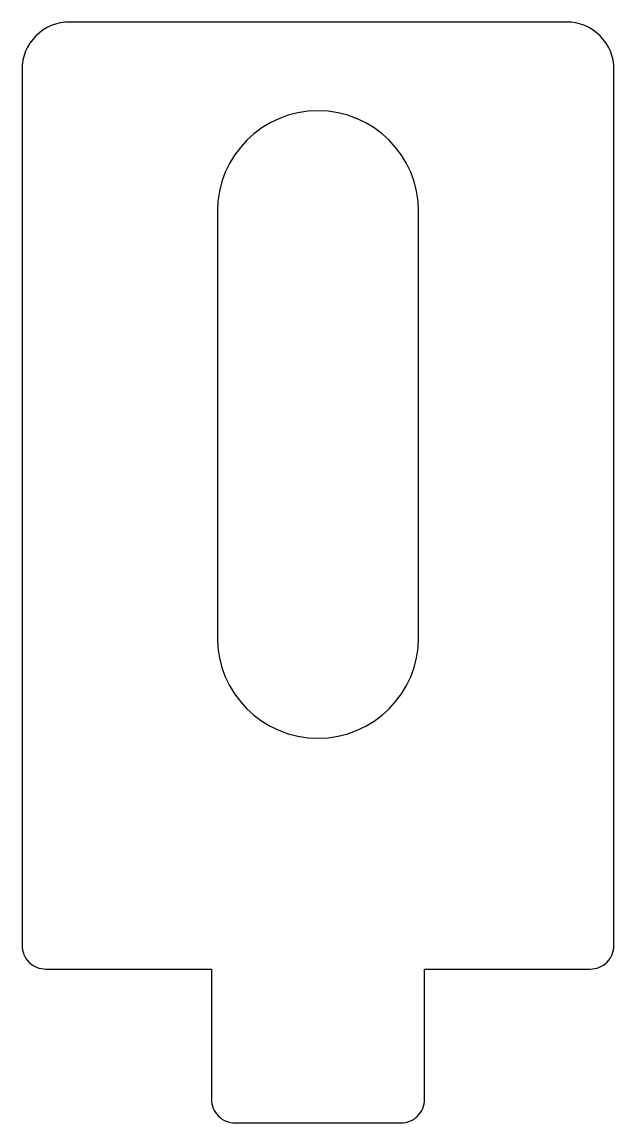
# Model space of a CAD drawing. Extents: x -12.5 to 12.5, y -26.5 to 20.
import ezdxf

# ---------------------------------------------------------------- set-up
doc = ezdxf.new("R2010")
doc.units = 0

msp = doc.modelspace()

# ---------------------------------------------------------------- linework, layer by layer
at = {"layer": '1'}
for points in [[(12.5, 18, 0.414214), (10.5, 20), (-10.5, 20, 0.414214), (-12.5, 18), (-12.5, -19, 0.414214), (-11.5, -20), (-4.5, -20), (-4.5, -25.5, 0.414214), (-3.5, -26.5), (3.5, -26.5, 0.414214), (4.5, -25.5), (4.5, -20), (11.5, -20, 0.414214), (12.5, -19)], [(4.25, 12, 1), (-4.25, 12), (-4.25, -6, 1), (4.25, -6)]]:
    msp.add_lwpolyline(points, format="xyb", close=True, dxfattribs=at)

doc.saveas('drawing.dxf')
